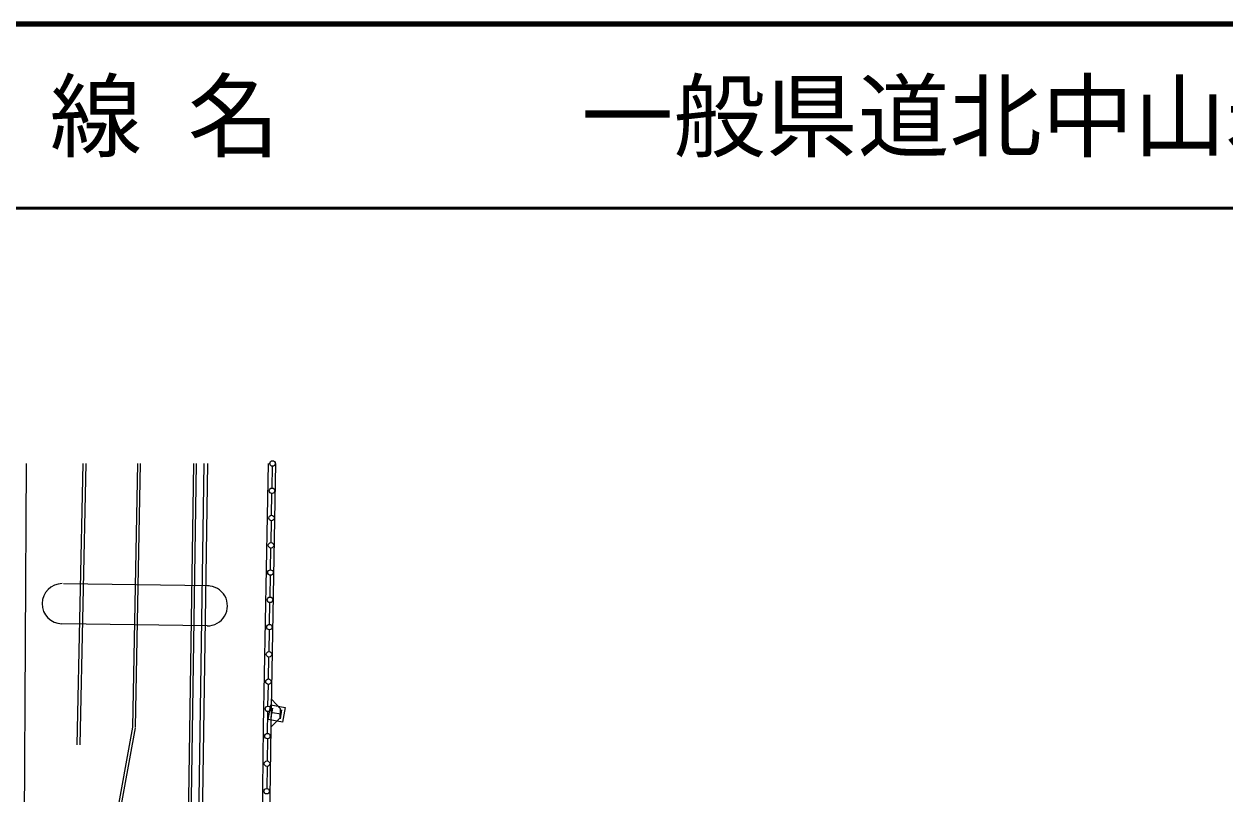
# Model space of a CAD drawing. Units: millimetres, scale not verified. Extents: x 40000 to 680000, y 20000 to 380000.
# Drawn here: x 186474 to 251690, y 338205 to 380000 of the extents above; entities that cross this region are included whole.
import ezdxf
from ezdxf.enums import TextEntityAlignment as Align

# ---------------------------------------------------------------- set-up
doc = ezdxf.new("R2010")
doc.units = ezdxf.units.MM
doc.header["$LTSCALE"] = 1000
for name, color, linetype, lineweight in [('M-BGD', 7, 'Continuous', 25), ('M-STR-STR1', 1, 'Continuous', 25), ('M-TTL', 2, 'Continuous', 140), ('M-TTL-LINE', 7, 'Continuous', 50)]:
    doc.layers.add(name, color=color, linetype=linetype, lineweight=lineweight)
doc.layers.add('M-TTL-TXT', color=7, linetype='Continuous')
doc.styles.add('ＭＳ ゴシック', font='')
doc.styles.get('ＭＳ ゴシック').set_extended_font_data('MS Gothic')

msp = doc.modelspace()

# ---------------------------------------------------------------- linework, layer by layer
at = {"layer": 'M-BGD'}
for p, q in [((186494, 335809), (186611, 356144)), ((189367, 340872), (189693, 356144)), ((189517, 340869), (189843, 356144)), ((192378, 341829), (192649, 356144)), ((192528, 341826), (192799, 356144)), ((195193, 322518), (195695, 356144)), ((195343, 322516), (195845, 356144)), ((195652, 314857), (196255, 356144)), ((195852, 314854), (196455, 356144)), ((199946, 354814), (199968, 355994)), ((199918, 353334), (199940, 354514)), ((199890, 351854), (199912, 353034)), ((199862, 350374), (199884, 351554)), ((196526, 349503), (188614, 349606)), ((199834, 348894), (199856, 350074)), ((199806, 347414), (199828, 348594)), ((196412, 347335), (188535, 347449)), ((199778, 345934), (199801, 347114)), ((199750, 344454), (199773, 345634)), ((199723, 342975), (199745, 344155)), ((199730, 342249), (199869, 343037)), ((199869, 343037), (200657, 342898)), ((200409, 342823), (199924, 343341)), ((199695, 341495), (199717, 342675)), ((199904, 342371), (199991, 342863)), ((200440, 342530), (199947, 342617)), ((200388, 342339), (200409, 342823)), ((200396, 342284), (200483, 342776)), ((200657, 342898), (200518, 342110)), ((190754, 332886), (192378, 341829)), ((190902, 332857), (192525, 341802)), ((200518, 342110), (199730, 342249)), ((199887, 341841), (200388, 342339)), ((199690, 341195), (199674, 340000)), ((199671, 339700), (199655, 338505))]:
    msp.add_line(p, q, dxfattribs=at)
for centre in [(199971, 356144), (199943, 354664), (199915, 353184), (199887, 351704), (199859, 350224), (199831, 348744), (199803, 347264), (199775, 345784), (199748, 344304), (199720, 342825), (199692, 341345), (199692, 341345), (199672, 339850), (199653, 338355)]:
    msp.add_circle(centre, 149, dxfattribs=at)
for centre, radius, start, end in [((188544, 348536), 1087, 89.89508, 269.50531), ((196440, 348418), 1083, 268.53125, 90.41104)]:
    msp.add_arc(centre, radius, start, end, dxfattribs=at)
at = {"layer": 'M-STR-STR1'}
for p, q in [((199488, 341846), (199743, 356144)), ((199887, 341841), (200143, 356144)), ((199207, 319360), (199488, 341846)), ((199607, 319355), (199887, 341841))]:
    msp.add_line(p, q, dxfattribs=at)
at = {"layer": 'M-TTL'}
msp.add_line((680000, 380000), (40000, 380000), dxfattribs=at)
at = {"layer": 'M-TTL-LINE'}
msp.add_line((40000, 370000), (680000, 370000), dxfattribs=at)

# ---------------------------------------------------------------- texts
at = {"layer": 'M-TTL-TXT', "style": 'ＭＳ ゴシック'}
for s, p in [('路 線 名', (180380, 375000)), ('一般県道北中山岩国線', (216734, 375000))]:
    msp.add_text(s, height=3666, dxfattribs=at).set_placement(p, align=Align.MIDDLE_LEFT)

doc.saveas('drawing.dxf')
